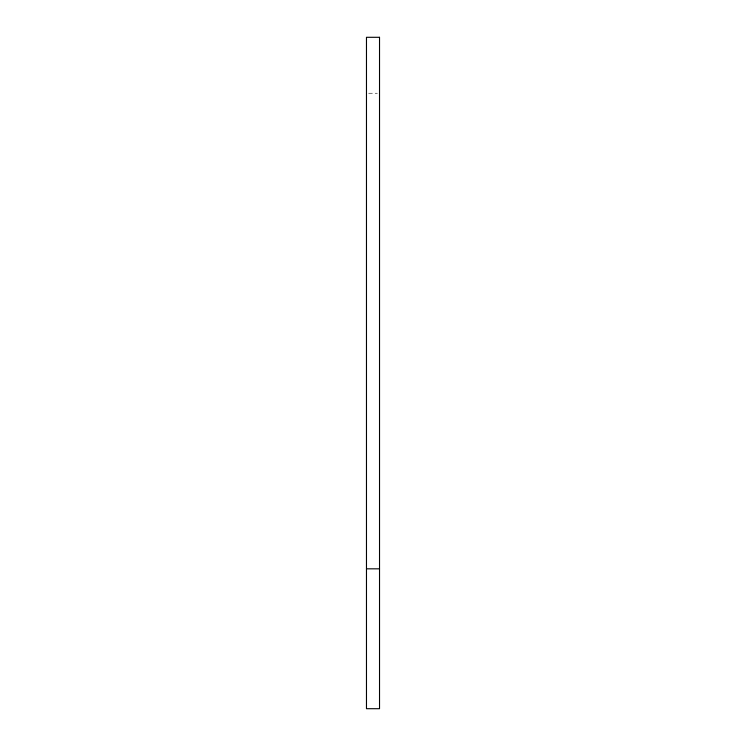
<?xml version="1.0" encoding="UTF-8"?>
<svg xmlns="http://www.w3.org/2000/svg" width="746" height="746" viewBox="0 0 746 746"><rect width="100%" height="100%" fill="white"/><g stroke="black" fill="none" stroke-linecap="round" stroke-linejoin="round"><path stroke-width="0.56" stroke-dasharray="3.73 2.8" d="M368.645 93.25L377.355 93.25"/><path stroke-width="1.12" d="M366.473 568.825L379.527 568.825M379.527 37.3L366.473 37.3L366.473 708.7L379.527 708.7L379.527 37.3"/></g></svg>
